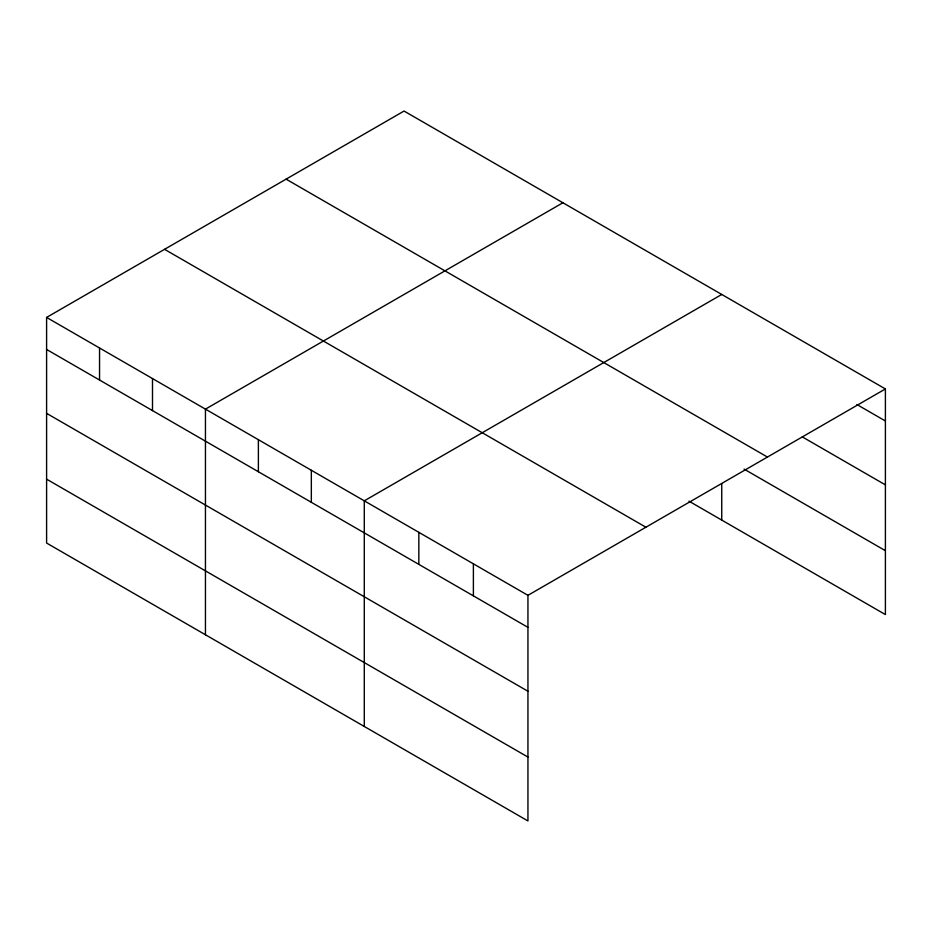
<?xml version="1.0" encoding="UTF-8"?>
<svg xmlns="http://www.w3.org/2000/svg" width="932" height="932" viewBox="0 0 932 932"><rect width="100%" height="100%" fill="white"/><g stroke="black" fill="none" stroke-linecap="round" stroke-linejoin="round"><path stroke-width="1.4" d="M527.943 691.253L527.943 595.327L46.6 317.428L46.6 543.053L527.943 820.952L527.943 691.253L46.6 413.354M688.969 501.16L885.4 614.572L885.4 388.947L404.057 111.048L46.6 317.428M562.905 202.757L205.448 409.136L205.448 634.762M721.741 294.465L364.284 500.845L364.284 726.471M527.943 595.327L885.4 388.947M856.881 404.523L885.4 420.984M802.336 436.91L885.4 484.873M286.101 179.154L767.444 457.053M744.062 469.087L885.4 550.696M164.556 249.322L645.899 527.221M46.6 349.465L527.943 627.364M46.6 479.165L527.943 757.064M721.741 483.79L721.741 520.091M473.386 563.825L473.386 595.874M418.841 532.335L418.841 564.373M311.335 470.276L311.335 502.313M258.385 439.706L258.385 471.743M152.499 378.567L152.499 410.604M99.549 347.997L99.549 380.035"/></g></svg>
